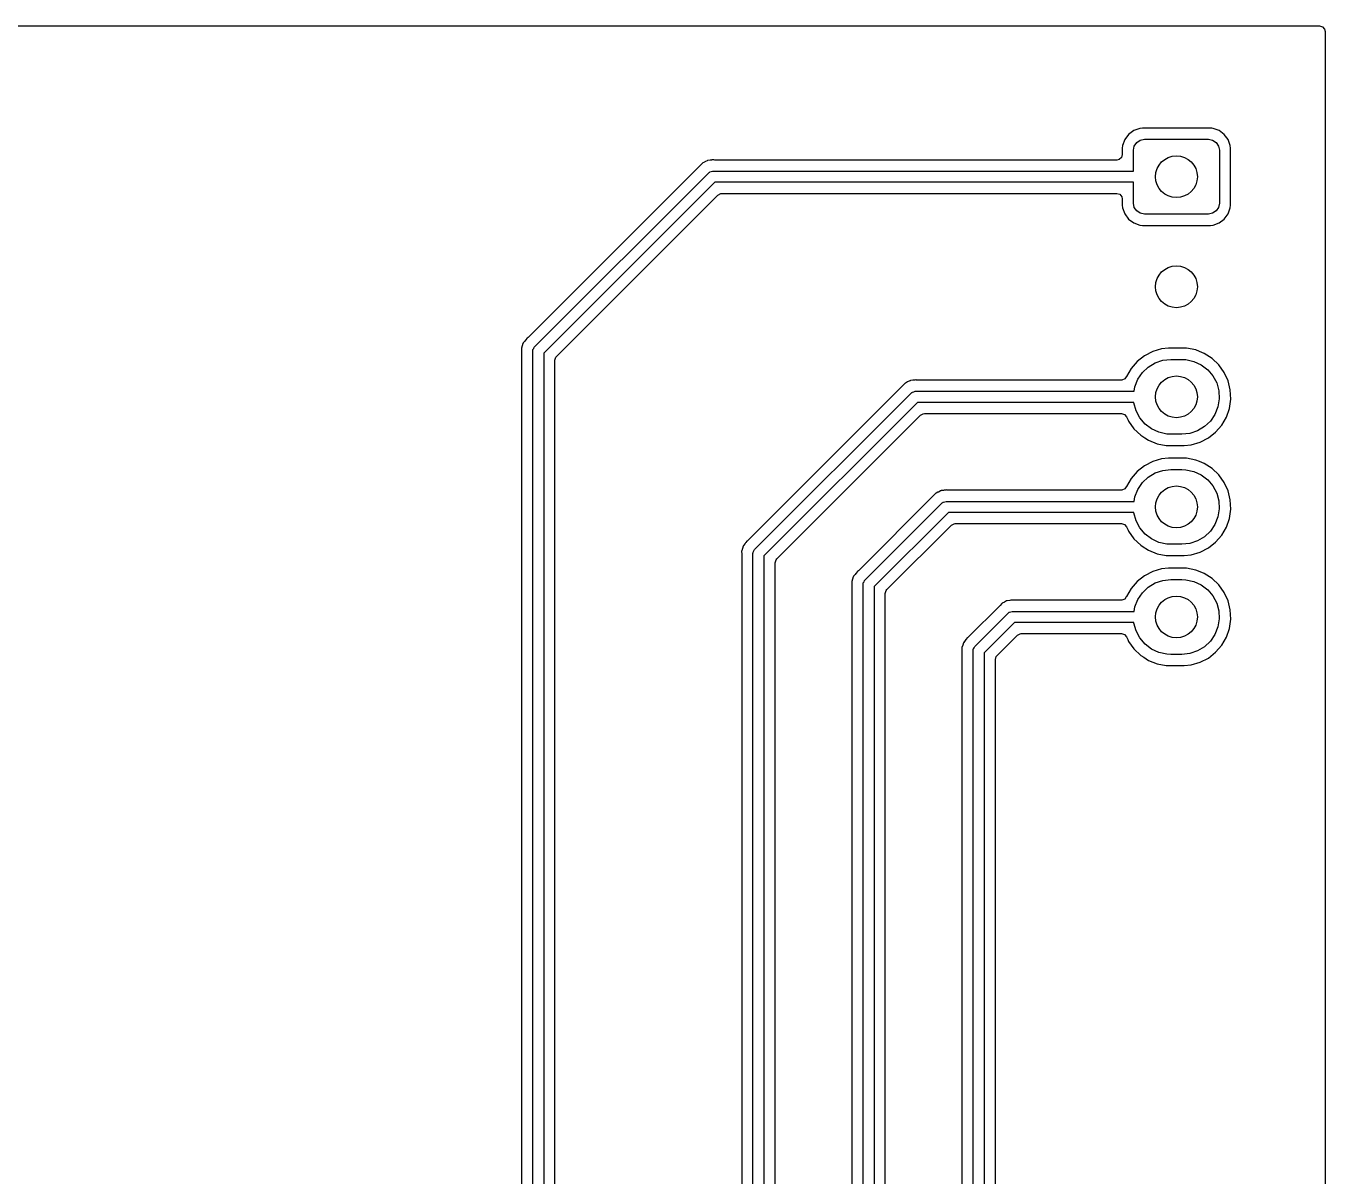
# Model space of a CAD drawing. Extents: x 69.8 to 127.7, y -88.2 to -35.9.
# Drawn here: x 98.17 to 127.66, y -62.06 to -35.94 of the extents above; entities that cross this region are included whole.
import ezdxf

# ---------------------------------------------------------------- set-up
doc = ezdxf.new("R2010")
doc.units = 0
doc.layers.add('BLACK', color=7, linetype='CONTINUOUS')

msp = doc.modelspace()

# ---------------------------------------------------------------- linework, layer by layer
at = {"layer": 'BLACK', "linetype": 'CONTINUOUS'}
for p, q in [((78.7849, -35.9355), (122.185, -35.9355)), ((122.185, -35.9355), (125.185, -35.9355)), ((125.185, -35.9355), (127.538, -35.9355)), ((127.538, -35.9355), (127.607, -35.9555)), ((127.607, -35.9555), (127.653, -36.0092)), ((127.653, -36.0092), (127.664, -36.0615)), ((127.664, -36.0615), (127.664, -75.9726)), ((123.321, -38.3127), (123.205, -38.3996)), ((123.457, -38.262), (123.321, -38.3127)), ((123.517, -38.2555), (123.457, -38.262)), ((123.457, -38.262), (123.457, -38.262)), ((125.063, -38.2555), (123.517, -38.2555)), ((123.517, -38.2555), (123.517, -38.2555)), ((125.093, -38.2587), (125.063, -38.2555)), ((125.123, -38.262), (125.093, -38.2587)), ((125.259, -38.3127), (125.123, -38.262)), ((125.123, -38.262), (125.123, -38.262)), ((125.123, -38.262), (125.123, -38.262)), ((125.375, -38.3996), (125.259, -38.3127)), ((125.259, -38.3127), (125.259, -38.3127)), ((125.259, -38.3127), (125.259, -38.3127)), ((123.118, -38.5157), (123.067, -38.6516)), ((123.205, -38.3996), (123.118, -38.5157)), ((123.334, -38.6643), (123.388, -38.5832)), ((123.388, -38.5832), (123.469, -38.529)), ((123.469, -38.529), (123.565, -38.51)), ((123.565, -38.51), (125.015, -38.51)), ((125.015, -38.51), (125.111, -38.529)), ((125.111, -38.529), (125.192, -38.5832)), ((125.192, -38.5832), (125.246, -38.6643)), ((125.462, -38.5157), (125.375, -38.3996)), ((125.513, -38.6517), (125.462, -38.5157)), ((123.04, -38.9226), (122.987, -38.9691)), ((123.06, -38.8545), (123.04, -38.9226)), ((123.067, -38.6517), (123.06, -38.7117)), ((123.06, -38.7117), (123.06, -38.8545)), ((123.067, -38.6516), (123.067, -38.6517)), ((123.315, -38.76), (123.334, -38.6643)), ((123.315, -39.235), (123.315, -38.76)), ((125.246, -38.6643), (125.265, -38.76)), ((125.265, -38.76), (125.265, -39.96)), ((125.519, -38.7117), (125.513, -38.6517)), ((125.519, -40.0083), (125.519, -38.7117)), ((113.486, -39.0972), (109.569, -43.0146)), ((113.524, -39.0564), (113.486, -39.0972)), ((113.53, -39.0515), (113.524, -39.0564)), ((113.536, -39.0469), (113.53, -39.0515)), ((113.574, -39.0285), (113.536, -39.0469)), ((113.586, -39.0225), (113.574, -39.0285)), ((113.601, -39.0146), (113.586, -39.0225)), ((113.635, -38.9961), (113.601, -39.0146)), ((113.643, -38.9935), (113.635, -38.9961)), ((113.65, -38.9912), (113.643, -38.9935)), ((113.701, -38.985), (113.65, -38.9912)), ((113.705, -38.9844), (113.701, -38.985)), ((113.717, -38.9824), (113.705, -38.9844)), ((113.729, -38.9805), (113.717, -38.9824)), ((113.733, -38.9805), (113.729, -38.9805)), ((113.74, -38.98), (113.733, -38.9805)), ((113.753, -38.9785), (113.74, -38.98)), ((113.776, -38.9756), (113.753, -38.9785)), ((113.787, -38.9778), (113.776, -38.9756)), ((113.812, -38.9805), (113.787, -38.9778)), ((122.934, -38.9805), (113.812, -38.9805)), ((122.987, -38.9691), (122.934, -38.9805)), ((109.712, -43.2316), (113.672, -39.2716)), ((113.812, -39.485), (109.925, -43.3718)), ((113.672, -39.2716), (113.689, -39.2582)), ((113.689, -39.2582), (113.692, -39.2548)), ((113.692, -39.2548), (113.695, -39.2541)), ((113.695, -39.2541), (113.7, -39.2503)), ((113.7, -39.2503), (113.73, -39.2437)), ((113.73, -39.2437), (113.76, -39.235)), ((113.76, -39.235), (123.315, -39.235)), ((123.315, -39.485), (113.812, -39.485)), ((123.315, -39.96), (123.315, -39.485)), ((110.216, -43.4403), (113.88, -39.7764)), ((113.88, -39.7764), (113.943, -39.7424)), ((113.943, -39.7424), (113.969, -39.7395)), ((113.969, -39.7395), (122.935, -39.7395)), ((122.935, -39.7395), (123.003, -39.7595)), ((123.003, -39.7595), (123.049, -39.8132)), ((123.049, -39.8132), (123.061, -39.8655)), ((123.061, -39.8655), (123.061, -40.0082)), ((123.061, -40.0082), (123.061, -40.0083)), ((123.061, -40.0083), (123.067, -40.0683)), ((123.067, -40.0683), (123.067, -40.0683)), ((123.067, -40.0683), (123.118, -40.2043)), ((123.334, -40.0557), (123.315, -39.96)), ((123.388, -40.1368), (123.334, -40.0557)), ((125.246, -40.0557), (125.192, -40.1368)), ((125.265, -39.96), (125.246, -40.0557)), ((125.462, -40.2043), (125.513, -40.0683)), ((125.513, -40.0683), (125.519, -40.0083)), ((123.118, -40.2043), (123.118, -40.2043)), ((123.118, -40.2043), (123.205, -40.3204)), ((123.205, -40.3204), (123.321, -40.4073)), ((123.469, -40.191), (123.388, -40.1368)), ((123.565, -40.21), (123.469, -40.191)), ((125.015, -40.21), (123.565, -40.21)), ((125.111, -40.191), (125.015, -40.21)), ((125.192, -40.1368), (125.111, -40.191)), ((125.259, -40.4073), (125.375, -40.3204)), ((125.375, -40.3204), (125.462, -40.2043)), ((123.321, -40.4073), (123.457, -40.458)), ((123.457, -40.458), (123.517, -40.4645)), ((123.517, -40.4645), (125.063, -40.4645)), ((125.063, -40.4645), (125.123, -40.458)), ((125.123, -40.458), (125.259, -40.4073)), ((109.539, -43.0369), (109.517, -43.0652)), ((109.549, -43.031), (109.539, -43.0369)), ((109.539, -43.0369), (109.539, -43.0369)), ((109.569, -43.0146), (109.549, -43.031)), ((109.419, -43.2645), (109.418, -43.2724)), ((109.418, -43.2724), (109.42, -43.3278)), ((109.42, -43.2567), (109.419, -43.2645)), ((109.439, -43.2042), (109.42, -43.2567)), ((109.42, -43.3278), (109.42, -71.4345)), ((109.454, -43.151), (109.439, -43.2042)), ((109.458, -43.1439), (109.454, -43.151)), ((109.462, -43.1369), (109.458, -43.1439)), ((109.496, -43.0931), (109.462, -43.1369)), ((109.509, -43.0739), (109.496, -43.0931)), ((109.511, -43.072), (109.509, -43.0739)), ((109.512, -43.0711), (109.511, -43.072)), ((109.517, -43.0652), (109.512, -43.0711)), ((109.675, -43.32), (109.678, -43.2979)), ((109.675, -71.815), (109.675, -43.32)), ((109.678, -43.2934), (109.679, -43.291)), ((109.678, -43.2979), (109.678, -43.2934)), ((109.679, -43.291), (109.68, -43.2848)), ((109.68, -43.2848), (109.697, -43.2588)), ((109.697, -43.2588), (109.712, -43.2316)), ((123.753, -43.33), (123.565, -43.4266)), ((123.955, -43.2705), (123.753, -43.33)), ((124.112, -43.2555), (123.955, -43.2705)), ((123.955, -43.2705), (123.955, -43.2705)), ((124.52, -43.2555), (124.112, -43.2555)), ((124.112, -43.2555), (124.112, -43.2555)), ((124.728, -43.2954), (124.52, -43.2555)), ((124.52, -43.2555), (124.52, -43.2555)), ((124.814, -43.33), (124.728, -43.2954)), ((124.728, -43.2954), (124.728, -43.2954)), ((124.728, -43.2954), (124.728, -43.2954)), ((124.923, -43.3738), (124.814, -43.33)), ((109.925, -43.3718), (109.925, -71.92)), ((110.179, -43.5294), (110.2, -43.4613)), ((110.179, -71.9122), (110.179, -43.5294)), ((110.2, -43.4613), (110.216, -43.4403)), ((123.399, -43.557), (123.261, -43.7164)), ((123.565, -43.4266), (123.399, -43.557)), ((123.399, -43.557), (123.399, -43.557)), ((123.565, -43.4266), (123.565, -43.4266)), ((123.651, -43.6833), (123.808, -43.5886)), ((123.808, -43.5886), (123.982, -43.5299)), ((123.982, -43.5299), (124.165, -43.51)), ((124.165, -43.51), (124.415, -43.51)), ((124.415, -43.51), (124.507, -43.515)), ((124.507, -43.515), (124.686, -43.5545)), ((124.686, -43.5545), (124.853, -43.6317)), ((124.853, -43.6317), (125, -43.7429)), ((125.101, -43.4879), (124.923, -43.3738)), ((125.254, -43.6334), (125.101, -43.4879)), ((125.101, -43.4879), (125.101, -43.4879)), ((125.101, -43.4879), (125.101, -43.4879)), ((125.376, -43.8052), (125.254, -43.6334)), ((123.151, -43.9036), (123.116, -43.9535)), ((123.153, -43.9045), (123.151, -43.9036)), ((123.156, -43.8991), (123.153, -43.9045)), ((123.261, -43.7164), (123.156, -43.8991)), ((123.261, -43.7164), (123.261, -43.7164)), ((123.414, -43.9619), (123.517, -43.8097)), ((123.517, -43.8097), (123.651, -43.6833)), ((125, -43.7429), (125.119, -43.883)), ((125.119, -43.883), (125.205, -44.0454)), ((125.464, -43.9971), (125.376, -43.8052)), ((118.086, -44.0972), (114.569, -47.6146)), ((118.124, -44.0564), (118.086, -44.0972)), ((118.13, -44.0515), (118.124, -44.0564)), ((118.136, -44.0469), (118.13, -44.0515)), ((118.186, -44.0225), (118.136, -44.0469)), ((118.235, -43.9961), (118.186, -44.0225)), ((118.243, -43.9935), (118.235, -43.9961)), ((118.25, -43.9912), (118.243, -43.9935)), ((118.305, -43.9844), (118.25, -43.9912)), ((118.329, -43.9805), (118.305, -43.9844)), ((118.333, -43.9805), (118.329, -43.9805)), ((118.33, -44.2437), (118.36, -44.235)), ((118.34, -43.98), (118.333, -43.9805)), ((118.354, -43.9783), (118.34, -43.98)), ((118.376, -43.9756), (118.354, -43.9783)), ((118.36, -44.235), (123.329, -44.235)), ((118.384, -43.9772), (118.376, -43.9756)), ((118.387, -43.9778), (118.384, -43.9772)), ((118.412, -43.9805), (118.387, -43.9778)), ((123.038, -43.9805), (118.412, -43.9805)), ((123.05, -43.9799), (123.038, -43.9805)), ((123.116, -43.9535), (123.05, -43.9799)), ((123.329, -44.235), (123.346, -44.1326)), ((123.346, -44.1326), (123.414, -43.9619)), ((125.205, -44.0454), (125.254, -44.2225)), ((125.254, -44.2225), (125.264, -44.406)), ((125.513, -44.2021), (125.464, -43.9971)), ((125.523, -44.4128), (125.513, -44.2021)), ((114.712, -47.8316), (118.272, -44.2716)), ((118.412, -44.485), (114.925, -47.9718)), ((118.272, -44.2716), (118.289, -44.2582)), ((118.289, -44.2582), (118.292, -44.2548)), ((118.292, -44.2548), (118.295, -44.2541)), ((118.295, -44.2541), (118.3, -44.2503)), ((118.3, -44.2503), (118.33, -44.2437)), ((123.326, -44.485), (118.412, -44.485)), ((123.326, -44.4975), (123.326, -44.485)), ((123.375, -44.6746), (123.326, -44.4975)), ((125.264, -44.406), (125.234, -44.5874)), ((125.493, -44.6216), (125.523, -44.4128)), ((115.216, -48.0403), (118.48, -44.7764)), ((118.48, -44.7764), (118.543, -44.7424)), ((118.543, -44.7424), (118.569, -44.7395)), ((118.569, -44.7395), (123.043, -44.7395)), ((123.043, -44.7395), (123.111, -44.7595)), ((123.111, -44.7595), (123.158, -44.8132)), ((123.158, -44.8132), (123.192, -44.8888)), ((123.461, -44.837), (123.375, -44.6746)), ((125.166, -44.7581), (125.063, -44.9103)), ((125.234, -44.5874), (125.166, -44.7581)), ((125.319, -45.0036), (125.424, -44.8209)), ((125.424, -44.8209), (125.493, -44.6216)), ((123.192, -44.8888), (123.204, -44.9148)), ((123.204, -44.9148), (123.326, -45.0866)), ((123.326, -45.0866), (123.479, -45.2321)), ((123.58, -44.9771), (123.461, -44.837)), ((123.727, -45.0883), (123.58, -44.9771)), ((123.894, -45.1655), (123.727, -45.0883)), ((124.929, -45.0367), (124.772, -45.1314)), ((125.063, -44.9103), (124.929, -45.0367)), ((125.181, -45.163), (125.319, -45.0036)), ((123.479, -45.2321), (123.479, -45.2321)), ((123.479, -45.2321), (123.479, -45.2321)), ((123.479, -45.2321), (123.574, -45.2934)), ((123.574, -45.2934), (123.657, -45.3462)), ((123.657, -45.3462), (123.852, -45.4246)), ((124.073, -45.205), (123.894, -45.1655)), ((124.165, -45.21), (124.073, -45.205)), ((124.415, -45.21), (124.165, -45.21)), ((124.598, -45.1901), (124.415, -45.21)), ((124.772, -45.1314), (124.598, -45.1901)), ((124.625, -45.4495), (124.827, -45.39)), ((124.827, -45.39), (125.015, -45.2934)), ((125.015, -45.2934), (125.181, -45.163)), ((123.852, -45.4246), (124.06, -45.4645)), ((124.06, -45.4645), (124.06, -45.4645)), ((124.06, -45.4645), (124.468, -45.4645)), ((124.468, -45.4645), (124.625, -45.4495)), ((124.468, -45.4645), (124.468, -45.4645)), ((124.625, -45.4495), (124.625, -45.4495)), ((124.625, -45.4495), (124.625, -45.4495)), ((123.565, -45.9266), (123.399, -46.057)), ((123.753, -45.83), (123.565, -45.9266)), ((123.565, -45.9266), (123.565, -45.9266)), ((123.955, -45.7705), (123.753, -45.83)), ((124.112, -45.7555), (123.955, -45.7705)), ((123.955, -45.7705), (123.955, -45.7705)), ((123.982, -46.0299), (124.165, -46.01)), ((124.52, -45.7555), (124.112, -45.7555)), ((124.112, -45.7555), (124.112, -45.7555)), ((124.165, -46.01), (124.415, -46.01)), ((124.415, -46.01), (124.507, -46.015)), ((124.728, -45.7954), (124.52, -45.7555)), ((124.52, -45.7555), (124.52, -45.7555)), ((124.814, -45.83), (124.728, -45.7954)), ((124.728, -45.7954), (124.728, -45.7954)), ((124.728, -45.7954), (124.728, -45.7954)), ((124.923, -45.8738), (124.814, -45.83)), ((125.101, -45.9879), (124.923, -45.8738)), ((125.254, -46.1334), (125.101, -45.9879)), ((125.101, -45.9879), (125.101, -45.9879)), ((125.101, -45.9879), (125.101, -45.9879)), ((123.261, -46.2164), (123.156, -46.3991)), ((123.399, -46.057), (123.261, -46.2164)), ((123.261, -46.2164), (123.261, -46.2164)), ((123.399, -46.057), (123.399, -46.057)), ((123.517, -46.3097), (123.651, -46.1833)), ((123.651, -46.1833), (123.808, -46.0886)), ((123.808, -46.0886), (123.982, -46.0299)), ((124.507, -46.015), (124.686, -46.0545)), ((124.686, -46.0545), (124.853, -46.1317)), ((124.853, -46.1317), (125, -46.2429)), ((125, -46.2429), (125.119, -46.383)), ((125.376, -46.3052), (125.254, -46.1334)), ((118.786, -46.5972), (117.069, -48.3146)), ((118.824, -46.5564), (118.786, -46.5972)), ((118.83, -46.5515), (118.824, -46.5564)), ((118.836, -46.5469), (118.83, -46.5515)), ((118.874, -46.5285), (118.836, -46.5469)), ((118.886, -46.5225), (118.874, -46.5285)), ((118.901, -46.5146), (118.886, -46.5225)), ((118.935, -46.4961), (118.901, -46.5146)), ((118.943, -46.4935), (118.935, -46.4961)), ((118.95, -46.4912), (118.943, -46.4935)), ((119.001, -46.485), (118.95, -46.4912)), ((119.005, -46.4844), (119.001, -46.485)), ((119.017, -46.4824), (119.005, -46.4844)), ((119.029, -46.4805), (119.017, -46.4824)), ((119.033, -46.4805), (119.029, -46.4805)), ((119.04, -46.48), (119.033, -46.4805)), ((119.053, -46.4785), (119.04, -46.48)), ((119.076, -46.4756), (119.053, -46.4785)), ((119.087, -46.4778), (119.076, -46.4756)), ((119.112, -46.4805), (119.087, -46.4778)), ((123.038, -46.4805), (119.112, -46.4805)), ((123.05, -46.4799), (123.038, -46.4805)), ((123.116, -46.4535), (123.05, -46.4799)), ((123.151, -46.4036), (123.116, -46.4535)), ((123.153, -46.4045), (123.151, -46.4036)), ((123.156, -46.3991), (123.153, -46.4045)), ((123.346, -46.6326), (123.414, -46.4619)), ((123.414, -46.4619), (123.517, -46.3097)), ((125.119, -46.383), (125.205, -46.5454)), ((125.205, -46.5454), (125.254, -46.7225)), ((125.464, -46.4971), (125.376, -46.3052)), ((125.513, -46.7021), (125.464, -46.4971)), ((117.212, -48.5316), (118.972, -46.7716)), ((118.972, -46.7716), (118.989, -46.7582)), ((118.989, -46.7582), (118.992, -46.7548)), ((118.992, -46.7548), (118.995, -46.7541)), ((118.995, -46.7541), (119, -46.7503)), ((119, -46.7503), (119.03, -46.7437)), ((119.03, -46.7437), (119.06, -46.735)), ((119.06, -46.735), (123.329, -46.735)), ((123.329, -46.735), (123.346, -46.6326)), ((125.254, -46.7225), (125.264, -46.906)), ((125.523, -46.9128), (125.513, -46.7021)), ((119.112, -46.985), (117.425, -48.6718)), ((123.326, -46.985), (119.112, -46.985)), ((123.326, -46.9975), (123.326, -46.985)), ((123.375, -47.1746), (123.326, -46.9975)), ((123.461, -47.337), (123.375, -47.1746)), ((125.234, -47.0874), (125.166, -47.2581)), ((125.264, -46.906), (125.234, -47.0874)), ((125.424, -47.3209), (125.493, -47.1216)), ((125.493, -47.1216), (125.523, -46.9128)), ((117.716, -48.7403), (119.18, -47.2764)), ((119.18, -47.2764), (119.243, -47.2424)), ((119.243, -47.2424), (119.269, -47.2395)), ((119.269, -47.2395), (123.043, -47.2395)), ((123.043, -47.2395), (123.111, -47.2595)), ((123.111, -47.2595), (123.158, -47.3132)), ((123.158, -47.3132), (123.192, -47.3888)), ((123.192, -47.3888), (123.204, -47.4148)), ((123.204, -47.4148), (123.326, -47.5866)), ((123.58, -47.4771), (123.461, -47.337)), ((123.727, -47.5883), (123.58, -47.4771)), ((125.063, -47.4103), (124.929, -47.5367)), ((125.166, -47.2581), (125.063, -47.4103)), ((125.319, -47.5036), (125.424, -47.3209)), ((114.454, -47.751), (114.439, -47.8042)), ((114.458, -47.7439), (114.454, -47.751)), ((114.462, -47.7369), (114.458, -47.7439)), ((114.496, -47.6931), (114.462, -47.7369)), ((114.509, -47.6739), (114.496, -47.6931)), ((114.511, -47.672), (114.509, -47.6739)), ((114.512, -47.6711), (114.511, -47.672)), ((114.517, -47.6652), (114.512, -47.6711)), ((114.539, -47.6369), (114.517, -47.6652)), ((114.549, -47.631), (114.539, -47.6369)), ((114.539, -47.6369), (114.539, -47.6369)), ((114.569, -47.6146), (114.549, -47.631)), ((123.326, -47.5866), (123.479, -47.7321)), ((123.479, -47.7321), (123.479, -47.7321)), ((123.479, -47.7321), (123.479, -47.7321)), ((123.479, -47.7321), (123.509, -47.751)), ((123.509, -47.751), (123.657, -47.8462)), ((123.894, -47.6655), (123.727, -47.5883)), ((124.073, -47.705), (123.894, -47.6655)), ((124.165, -47.71), (124.073, -47.705)), ((124.415, -47.71), (124.165, -47.71)), ((124.598, -47.6901), (124.415, -47.71)), ((124.772, -47.6314), (124.598, -47.6901)), ((124.929, -47.5367), (124.772, -47.6314)), ((125.015, -47.7934), (125.181, -47.663)), ((125.181, -47.663), (125.319, -47.5036)), ((114.419, -47.8645), (114.418, -47.8724)), ((114.418, -47.8724), (114.42, -47.9278)), ((114.42, -47.8567), (114.419, -47.8645)), ((114.439, -47.8042), (114.42, -47.8567)), ((114.42, -47.9278), (114.42, -83.4731)), ((114.675, -47.92), (114.678, -47.8979)), ((114.675, -83.7555), (114.675, -47.92)), ((114.678, -47.8934), (114.679, -47.891)), ((114.678, -47.8979), (114.678, -47.8934)), ((114.679, -47.891), (114.68, -47.8848)), ((114.68, -47.8848), (114.697, -47.8588)), ((114.697, -47.8588), (114.712, -47.8316)), ((114.925, -47.9718), (114.925, -83.7592)), ((115.179, -48.1294), (115.2, -48.0613)), ((115.2, -48.0613), (115.216, -48.0403)), ((123.657, -47.8462), (123.852, -47.9246)), ((123.852, -47.9246), (124.06, -47.9645)), ((124.06, -47.9645), (124.06, -47.9645)), ((124.06, -47.9645), (124.468, -47.9645)), ((124.468, -47.9645), (124.625, -47.9495)), ((124.468, -47.9645), (124.468, -47.9645)), ((124.625, -47.9495), (124.827, -47.89)), ((124.625, -47.9495), (124.625, -47.9495)), ((124.625, -47.9495), (124.625, -47.9495)), ((124.827, -47.89), (125.015, -47.7934)), ((115.179, -83.4678), (115.179, -48.1294)), ((117.017, -48.3652), (117.012, -48.3711)), ((117.039, -48.3369), (117.017, -48.3652)), ((117.049, -48.331), (117.039, -48.3369)), ((117.039, -48.3369), (117.039, -48.3369)), ((117.069, -48.3146), (117.049, -48.331)), ((123.753, -48.33), (123.565, -48.4266)), ((123.955, -48.2705), (123.753, -48.33)), ((124.112, -48.2555), (123.955, -48.2705)), ((123.955, -48.2705), (123.955, -48.2705)), ((124.52, -48.2555), (124.112, -48.2555)), ((124.112, -48.2555), (124.112, -48.2555)), ((124.728, -48.2954), (124.52, -48.2555)), ((124.52, -48.2555), (124.52, -48.2555)), ((124.902, -48.3652), (124.728, -48.2954)), ((124.728, -48.2954), (124.728, -48.2954)), ((124.728, -48.2954), (124.728, -48.2954)), ((124.923, -48.3738), (124.902, -48.3652)), ((116.919, -48.5645), (116.918, -48.5724)), ((116.918, -48.5724), (116.92, -48.6278)), ((116.92, -48.5567), (116.919, -48.5645)), ((116.939, -48.5042), (116.92, -48.5567)), ((116.92, -48.6278), (116.92, -83.4731)), ((116.954, -48.451), (116.939, -48.5042)), ((116.958, -48.4439), (116.954, -48.451)), ((116.962, -48.4369), (116.958, -48.4439)), ((116.996, -48.3931), (116.962, -48.4369)), ((117.009, -48.3739), (116.996, -48.3931)), ((117.011, -48.372), (117.009, -48.3739)), ((117.012, -48.3711), (117.011, -48.372)), ((117.175, -48.62), (117.178, -48.5979)), ((117.175, -83.7555), (117.175, -48.62)), ((117.178, -48.5934), (117.179, -48.591)), ((117.178, -48.5979), (117.178, -48.5934)), ((117.179, -48.591), (117.18, -48.5848)), ((117.18, -48.5848), (117.197, -48.5588)), ((117.197, -48.5588), (117.212, -48.5316)), ((123.399, -48.557), (123.261, -48.7164)), ((123.565, -48.4266), (123.399, -48.557)), ((123.399, -48.557), (123.399, -48.557)), ((123.565, -48.4266), (123.565, -48.4266)), ((123.651, -48.6833), (123.808, -48.5886)), ((123.808, -48.5886), (123.982, -48.5299)), ((123.982, -48.5299), (124.165, -48.51)), ((124.165, -48.51), (124.415, -48.51)), ((124.415, -48.51), (124.507, -48.515)), ((124.507, -48.515), (124.686, -48.5545)), ((124.686, -48.5545), (124.853, -48.6317)), ((124.853, -48.6317), (125, -48.7429)), ((125.101, -48.4879), (124.923, -48.3738)), ((125.254, -48.6334), (125.101, -48.4879)), ((125.101, -48.4879), (125.101, -48.4879)), ((125.101, -48.4879), (125.101, -48.4879)), ((125.376, -48.8052), (125.254, -48.6334)), ((117.425, -48.6718), (117.425, -83.7592)), ((117.679, -48.8294), (117.7, -48.7613)), ((117.679, -83.4678), (117.679, -48.8294)), ((117.7, -48.7613), (117.716, -48.7403)), ((123.116, -48.9535), (123.05, -48.9799)), ((123.151, -48.9036), (123.116, -48.9535)), ((123.153, -48.9045), (123.151, -48.9036)), ((123.156, -48.8991), (123.153, -48.9045)), ((123.261, -48.7164), (123.156, -48.8991)), ((123.261, -48.7164), (123.261, -48.7164)), ((123.414, -48.9619), (123.517, -48.8097)), ((123.517, -48.8097), (123.651, -48.6833)), ((125, -48.7429), (125.119, -48.883)), ((125.119, -48.883), (125.205, -49.0454)), ((125.464, -48.9971), (125.376, -48.8052)), ((120.286, -49.0972), (119.569, -49.8146)), ((120.324, -49.0564), (120.286, -49.0972)), ((120.33, -49.0515), (120.324, -49.0564)), ((120.336, -49.0469), (120.33, -49.0515)), ((120.386, -49.0225), (120.336, -49.0469)), ((120.435, -48.9961), (120.386, -49.0225)), ((120.443, -48.9935), (120.435, -48.9961)), ((120.45, -48.9912), (120.443, -48.9935)), ((120.505, -48.9844), (120.45, -48.9912)), ((120.492, -49.2548), (120.495, -49.2541)), ((120.495, -49.2541), (120.5, -49.2503)), ((120.5, -49.2503), (120.53, -49.2437)), ((120.529, -48.9805), (120.505, -48.9844)), ((120.533, -48.9805), (120.529, -48.9805)), ((120.53, -49.2437), (120.56, -49.235)), ((120.54, -48.98), (120.533, -48.9805)), ((120.554, -48.9783), (120.54, -48.98)), ((120.576, -48.9756), (120.554, -48.9783)), ((120.56, -49.235), (123.329, -49.235)), ((120.584, -48.9772), (120.576, -48.9756)), ((120.587, -48.9778), (120.584, -48.9772)), ((120.612, -48.9805), (120.587, -48.9778)), ((123.038, -48.9805), (120.612, -48.9805)), ((123.05, -48.9799), (123.038, -48.9805)), ((123.329, -49.235), (123.346, -49.1326)), ((123.346, -49.1326), (123.414, -48.9619)), ((125.205, -49.0454), (125.254, -49.2225)), ((125.254, -49.2225), (125.264, -49.406)), ((125.513, -49.2021), (125.464, -48.9971)), ((125.523, -49.4128), (125.513, -49.2021)), ((119.712, -50.0316), (120.472, -49.2716)), ((120.612, -49.485), (119.925, -50.1718)), ((120.472, -49.2716), (120.489, -49.2582)), ((120.489, -49.2582), (120.492, -49.2548)), ((123.326, -49.485), (120.612, -49.485)), ((123.326, -49.4975), (123.326, -49.485)), ((123.375, -49.6746), (123.326, -49.4975)), ((125.264, -49.406), (125.234, -49.5874)), ((125.493, -49.6216), (125.523, -49.4128)), ((119.539, -49.8369), (119.517, -49.8652)), ((119.549, -49.831), (119.539, -49.8369)), ((119.539, -49.8369), (119.539, -49.8369)), ((119.569, -49.8146), (119.549, -49.831)), ((120.216, -50.2403), (120.68, -49.7764)), ((120.68, -49.7764), (120.743, -49.7424)), ((120.743, -49.7424), (120.769, -49.7395)), ((120.769, -49.7395), (123.043, -49.7395)), ((123.043, -49.7395), (123.111, -49.7595)), ((123.111, -49.7595), (123.158, -49.8132)), ((123.158, -49.8132), (123.184, -49.8711)), ((123.461, -49.837), (123.375, -49.6746)), ((123.58, -49.9771), (123.461, -49.837)), ((125.166, -49.7581), (125.063, -49.9103)), ((125.234, -49.5874), (125.166, -49.7581)), ((125.319, -50.0036), (125.424, -49.8209)), ((125.424, -49.8209), (125.493, -49.6216)), ((119.419, -50.0645), (119.418, -50.0724)), ((119.418, -50.0724), (119.42, -50.1278)), ((119.42, -50.0567), (119.419, -50.0645)), ((119.439, -50.0042), (119.42, -50.0567)), ((119.42, -50.1278), (119.42, -83.4731)), ((119.454, -49.951), (119.439, -50.0042)), ((119.458, -49.9439), (119.454, -49.951)), ((119.462, -49.9369), (119.458, -49.9439)), ((119.496, -49.8931), (119.462, -49.9369)), ((119.509, -49.8739), (119.496, -49.8931)), ((119.511, -49.872), (119.509, -49.8739)), ((119.512, -49.8711), (119.511, -49.872)), ((119.517, -49.8652), (119.512, -49.8711)), ((119.675, -50.12), (119.678, -50.0979)), ((119.675, -83.7555), (119.675, -50.12)), ((119.678, -50.0934), (119.679, -50.091)), ((119.678, -50.0979), (119.678, -50.0934)), ((119.679, -50.091), (119.68, -50.0848)), ((119.68, -50.0848), (119.697, -50.0588)), ((119.697, -50.0588), (119.712, -50.0316)), ((123.184, -49.8711), (123.204, -49.9148)), ((123.204, -49.9148), (123.326, -50.0866)), ((123.326, -50.0866), (123.479, -50.2321)), ((123.727, -50.0883), (123.58, -49.9771)), ((123.894, -50.1655), (123.727, -50.0883)), ((124.772, -50.1314), (124.598, -50.1901)), ((124.929, -50.0367), (124.772, -50.1314)), ((125.063, -49.9103), (124.929, -50.0367)), ((125.181, -50.163), (125.319, -50.0036)), ((119.925, -50.1718), (119.925, -83.7592)), ((120.179, -50.3294), (120.2, -50.2613)), ((120.179, -83.4678), (120.179, -50.3294)), ((120.2, -50.2613), (120.216, -50.2403)), ((123.479, -50.2321), (123.479, -50.2321)), ((123.479, -50.2321), (123.479, -50.2321)), ((123.479, -50.2321), (123.549, -50.2772)), ((123.549, -50.2772), (123.657, -50.3462)), ((123.657, -50.3462), (123.852, -50.4246)), ((123.852, -50.4246), (124.06, -50.4645)), ((124.073, -50.205), (123.894, -50.1655)), ((124.165, -50.21), (124.073, -50.205)), ((124.415, -50.21), (124.165, -50.21)), ((124.598, -50.1901), (124.415, -50.21)), ((124.625, -50.4495), (124.827, -50.39)), ((124.827, -50.39), (125.015, -50.2934)), ((125.015, -50.2934), (125.181, -50.163)), ((124.06, -50.4645), (124.06, -50.4645)), ((124.06, -50.4645), (124.468, -50.4645)), ((124.468, -50.4645), (124.625, -50.4495)), ((124.468, -50.4645), (124.468, -50.4645)), ((124.625, -50.4495), (124.625, -50.4495)), ((124.625, -50.4495), (124.625, -50.4495))]:
    msp.add_line(p, q, dxfattribs=at)
at = {"layer": 'BLACK'}
for centre in [(124.29, -39.36), (124.29, -41.86), (124.29, -44.36), (124.29, -46.86), (124.29, -49.36)]:
    msp.add_circle(centre, 0.475, dxfattribs=at)

doc.saveas('drawing.dxf')
